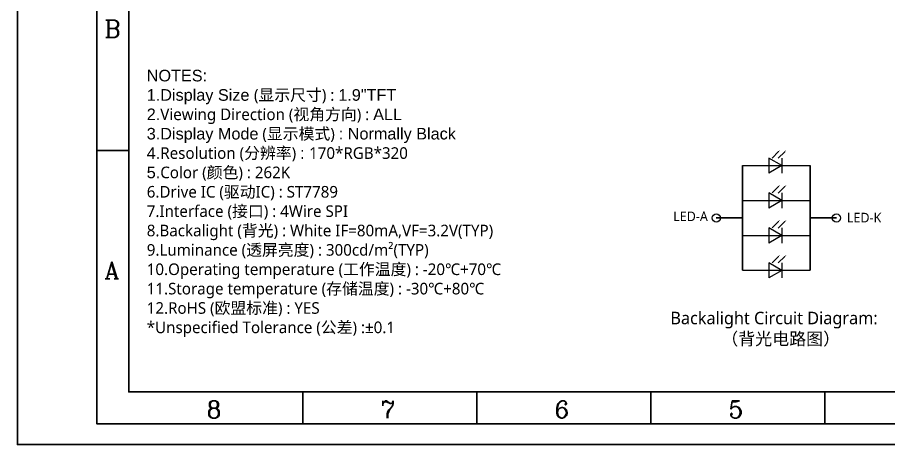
# Model space of a CAD drawing. Header units: millimetres. Extents: x 3277 to 3597, y 1666 to 1905.
# Drawn here: x 3276.9 to 3450.9, y 1665.5 to 1750.7 of the extents above; entities that cross this region are included whole.
import ezdxf

# ---------------------------------------------------------------- set-up
doc = ezdxf.new("R2010")
doc.units = ezdxf.units.MM
for name, color, linetype in [('1-标准图框', 40, 'Continuous'), ('2-BL', 3, 'Continuous'), ('5-PIN文字', 7, 'Continuous')]:
    doc.layers.add(name, color=color, linetype=linetype)
doc.styles.add('ROMANC', font='romanc.shx', dxfattribs={"bigfont": 'gbcbig.shx'})
doc.styles.add('ZY样式1', font='')
doc.styles.add('宋体', font='')
doc.styles.get('ZY样式1').set_extended_font_data('Microsoft YaHei')
doc.styles.get('宋体').set_extended_font_data('Microsoft YaHei')

msp = doc.modelspace()

# ---------------------------------------------------------------- linework, layer by layer
at = {"layer": '1-标准图框', "color": 7}
for p, q in [((3299.118, 1724.201), (3292.756, 1724.201)), ((3333.864, 1669.634), (3333.864, 1675.996)), ((3368.611, 1669.634), (3368.611, 1675.996)), ((3403.358, 1669.634), (3403.358, 1675.996)), ((3438.105, 1675.996), (3438.105, 1669.634))]:
    msp.add_line(p, q, dxfattribs=at)
for points in [[(3292.756, 1875.178), (3583.454, 1875.178), (3583.454, 1669.634), (3292.756, 1669.634)], [(3299.118, 1868.816), (3577.092, 1868.816), (3577.092, 1675.996), (3299.118, 1675.996)]]:
    msp.add_lwpolyline(points, close=True, dxfattribs=at)
at = {"layer": '2-BL', "color": 7, "linetype": 'Continuous', "lineweight": 9}
for p, q in [((3426.938, 1722.67), (3426.938, 1719.662)), ((3429.543, 1721.166), (3426.938, 1722.67)), ((3429.543, 1722.67), (3429.543, 1719.662)), ((3421.696, 1721.166), (3435.203, 1721.166)), ((3429.543, 1721.166), (3426.938, 1719.662)), ((3426.938, 1715.709), (3426.938, 1712.701)), ((3429.543, 1714.205), (3426.938, 1715.709)), ((3429.543, 1715.709), (3429.543, 1712.701)), ((3421.696, 1714.205), (3435.203, 1714.205)), ((3429.543, 1714.205), (3426.938, 1712.701)), ((3426.938, 1708.728), (3426.938, 1705.72)), ((3429.543, 1707.224), (3426.938, 1708.728)), ((3429.543, 1708.728), (3429.543, 1705.72)), ((3421.696, 1707.244), (3435.203, 1707.244)), ((3429.543, 1707.224), (3426.938, 1705.72)), ((3426.938, 1701.767), (3426.938, 1698.759)), ((3429.543, 1700.263), (3426.938, 1701.767)), ((3429.543, 1701.767), (3429.543, 1698.759)), ((3421.696, 1700.283), (3435.203, 1700.283)), ((3429.543, 1700.263), (3426.938, 1698.759))]:
    msp.add_line(p, q, dxfattribs=at)
at = {"layer": '2-BL', "color": 7}
for p, q in [((3421.696, 1721.166), (3421.696, 1700.283)), ((3435.203, 1721.166), (3435.203, 1700.283)), ((3421.696, 1710.725), (3416.427, 1710.725)), ((3435.203, 1710.725), (3440.473, 1710.725))]:
    msp.add_line(p, q, dxfattribs=at)
at = {"layer": '2-BL', "color": 7, "linetype": 'Continuous', "lineweight": 9}
for points in [[(3428.864, 1723.958), (3427.584, 1722.678)], [(3430.128, 1723.944), (3428.848, 1722.664)], [(3428.864, 1716.997), (3427.584, 1715.717)], [(3430.128, 1716.983), (3428.848, 1715.703)], [(3428.864, 1710.016), (3427.584, 1708.736)], [(3430.128, 1710.002), (3428.848, 1708.722)], [(3428.864, 1703.055), (3427.584, 1701.775)], [(3430.128, 1703.041), (3428.848, 1701.761)]]:
    msp.add_lwpolyline(points, dxfattribs=at)
for centre in [(3416.454, 1710.725), (3440.445, 1710.725)]:
    msp.add_circle(centre, 0.826, dxfattribs=at)
for points in [[(3428.805, 1724.016), (3429.214, 1724.308), (3428.922, 1723.899)], [(3430.069, 1724.002), (3430.478, 1724.294), (3430.186, 1723.885)], [(3428.805, 1717.055), (3429.214, 1717.347), (3428.922, 1716.938)], [(3430.069, 1717.041), (3430.478, 1717.333), (3430.186, 1716.924)], [(3428.805, 1710.074), (3429.214, 1710.366), (3428.922, 1709.958)], [(3430.069, 1710.06), (3430.478, 1710.352), (3430.186, 1709.943)], [(3428.805, 1703.113), (3429.214, 1703.405), (3428.922, 1702.996)], [(3430.069, 1703.099), (3430.478, 1703.391), (3430.186, 1702.982)]]:
    msp.add_solid(points, dxfattribs=at)
at = {"layer": '5-PIN文字'}
msp.add_lwpolyline([(3276.873, 1665.507), (3596.669, 1665.507), (3276.873, 1665.507), (3276.873, 1905.353)], dxfattribs=at)

# ---------------------------------------------------------------- texts
at = {"layer": '1-标准图框', "color": 7, "style": 'ROMANC'}
for s, p in [('B', (3294.27, 1746.761)), ('A', (3294.27, 1698.556)), ('8', (3314.664, 1670.796)), ('7', (3349.411, 1670.796)), ('6', (3384.158, 1670.796)), ('5', (3418.905, 1670.796))]:
    msp.add_text(s, height=3.426, dxfattribs=at).set_placement(p)
at = {"layer": '1-标准图框', "color": 7, "attachment_point": 1, "style": 'ZY样式1'}
for s, insert, char_height, width in [('{\\fArial|b0|i0|c0|p34;\\C0;NOTES:\\P1.Display\\fArial|b0|i0|c134|p34; \\fArial|b0|i0|c0|p34;Size \\fMicrosoft YaHei|b0|i0|c134|p34;(显示尺寸) : \\fArial|b0|i0|c0|p34;1.9"TFT\\P2.\\fMicrosoft YaHei|b0|i0|c134|p34;Viewing Direction (视角方向) : \\fArial|b0|i0|c0|p34;\\C7;ALL\\P3.Display Mode\\fMicrosoft YaHei|b0|i0|c134|p34;\\C0; (显示模式) \\fArial|b0|i0|c0|p34;\\C7;: \\C0;Normally\\fArial|b0|i0|c134|p34; \\fArial|b0|i0|c0|p34;Black\\C7;\\P4.\\fMicrosoft YaHei|b0|i0|c134|p34;\\C0;Resolution (分辨率) \\fArial|b0|i0|c0|p34;\\C7;: \\fMicrosoft YaHei|b0|i0|c134|p34;\\C0;170*RGB*320\\P\\fArial|b0|i0|c0|p34;\\C7;5.\\fMicrosoft YaHei|b0|i0|c134|p34;\\C0;Color (颜色) : 262K\\P6.Drive IC (驱动IC) : ST7789\\P7.Interface (接口) : 4Wire SPI\\P\\f@Microsoft YaHei|b0|i0|c134|p34;8.Backalight\\fMicrosoft YaHei|b0|i0|c134|p34; (背光) : White IF=80mA,VF=3.2V(TYP)\\P9.Luminance (透屏亮度) : 300cd/m²(TYP)\\P10.Operating temperature (工作温度) : -20℃+70℃\\P11.Storage temperature (存储温度) : -30℃+80℃\\P12.RoHS (欧盟标准) : YES\\P*Unspecified Tolerance (公差) :%%P0.1}', (3302.701, 1740.296), 2.318314, 97.68232), ('{\\C0;Backalight Circuit Diagram:\\P\\pxqc;（背光电路图）}', (3407.29, 1692.001), 2.48755, 44.05856)]:
    msp.add_mtext(s, dxfattribs=dict(at, insert=insert, char_height=char_height, width=width))
at = {"layer": '2-BL', "color": 7, "style": '宋体'}
for s, p in [('LED-A', (3407.846, 1710.089)), ('LED-K', (3442.539, 1709.832))]:
    msp.add_text(s, height=1.9206, dxfattribs=at).set_placement(p)

doc.saveas('drawing.dxf')
